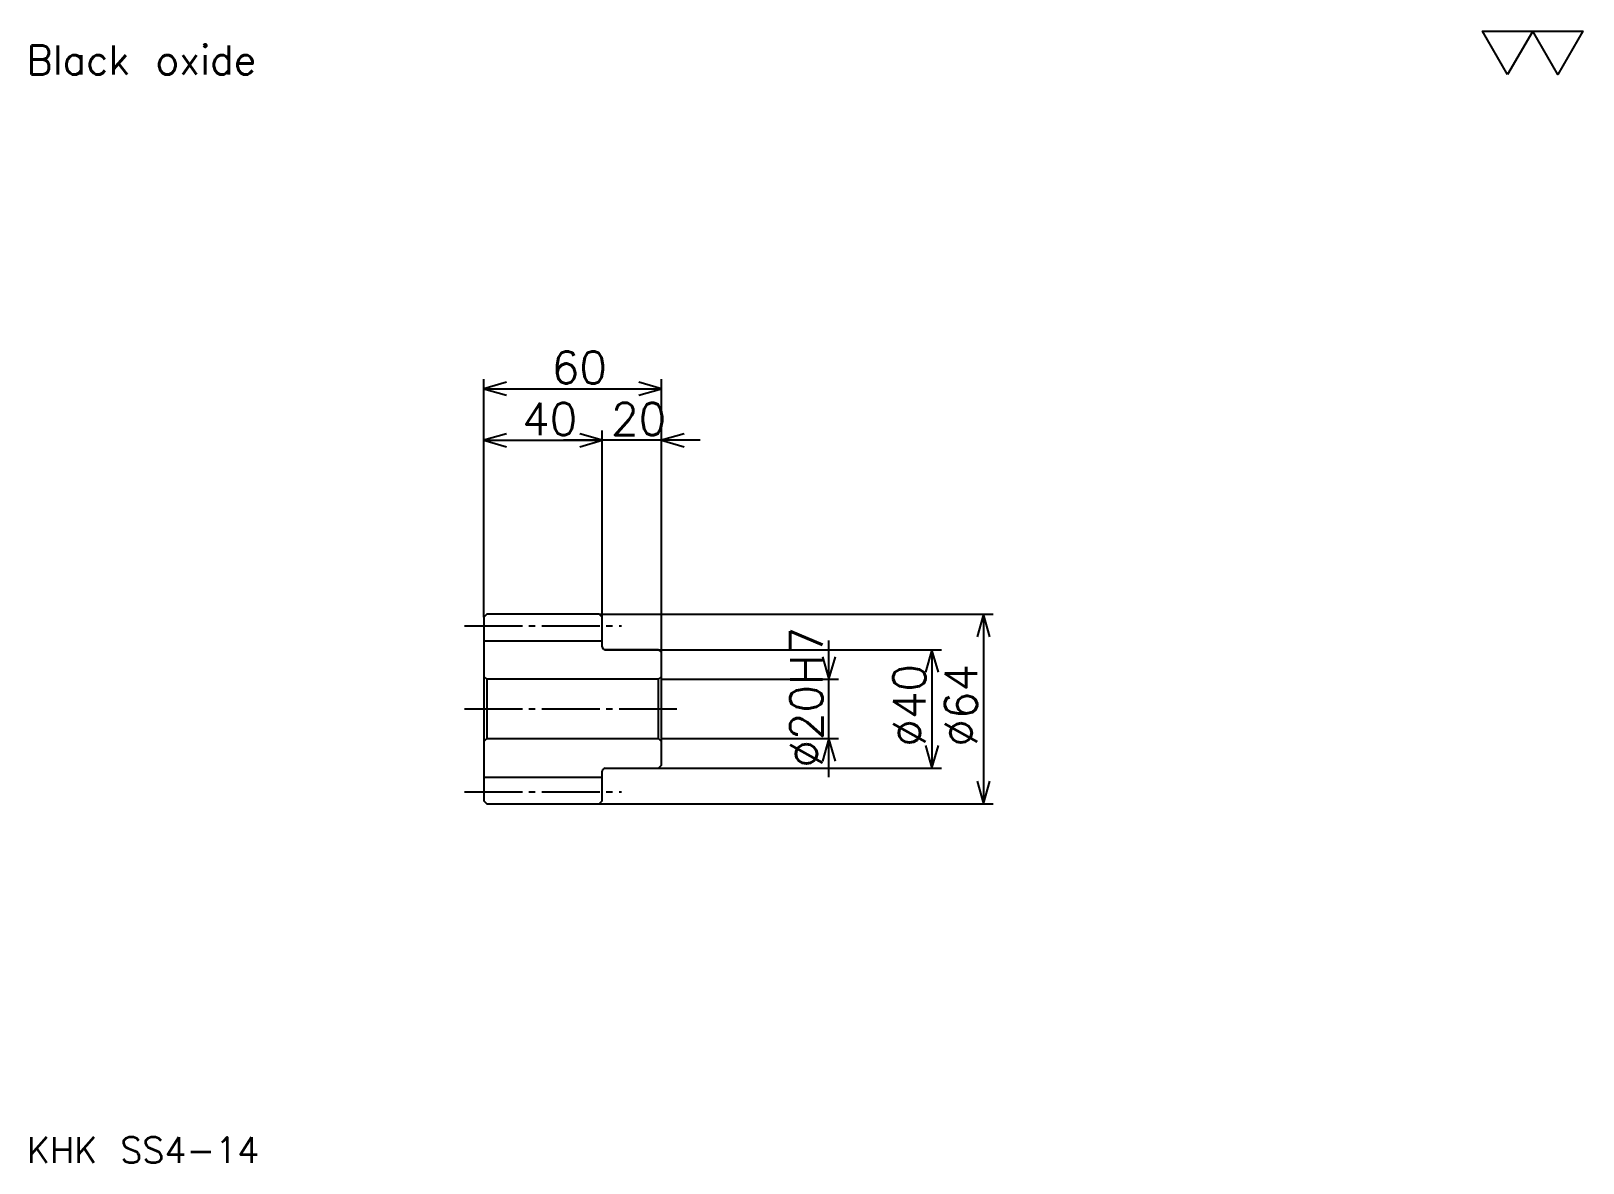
# Model space of a CAD drawing. Extents: x 23 to 547, y 24 to 406.
import ezdxf

# ---------------------------------------------------------------- set-up
doc = ezdxf.new("R2010")
doc.units = 0
doc.linetypes.add('DASHDOT', pattern=[26.086956, 19.565217, -2.173913, 2.173913, -2.173913])
doc.layers.get('0').update_dxf_attribs({"linetype": 'CONTINUOUS'})
doc.layers.add('DASHDOT', color=6, linetype='DASHDOT')
doc.styles.add('KANJI', font='TXT', dxfattribs={"bigfont": 'BIGFONT'})

msp = doc.modelspace()

# ---------------------------------------------------------------- linework, layer by layer
at = {"color": 5}
for p, q in [((176.086945, 209.17392), (176.086945, 288.521759)), ((236.086945, 209.17392), (236.086945, 288.521759)), ((176.086945, 285.260864), (236.086945, 285.260864)), ((176.086945, 267.869568), (216.086945, 267.869568)), ((249.130432, 267.869568), (203.043472, 267.869568)), ((216.086945, 209.17392), (216.086945, 271.130432)), ((176.086945, 208.17392), (176.086945, 209.17392)), ((215.086945, 209.17392), (236.086945, 209.17392)), ((216.086945, 208.17392), (216.086945, 209.17392)), ((236.086945, 209.17392), (348.043457, 209.17392)), ((236.086945, 196.17392), (236.086945, 209.17392)), ((344.782593, 209.17392), (344.782593, 145.17392)), ((292.608704, 154.130447), (292.608704, 200.217392)), ((217.086945, 197.17392), (236.086945, 197.17392)), ((236.086945, 197.17392), (330.652161, 197.17392)), ((327.391296, 197.17392), (327.391296, 157.17392)), ((236.086945, 187.17392), (295.869568, 187.17392)), ((236.086945, 167.17392), (295.869568, 167.17392)), ((217.086945, 157.17392), (236.086945, 157.17392)), ((236.086945, 157.17392), (330.652161, 157.17392)), ((215.086945, 145.17392), (236.086945, 145.17392)), ((236.086945, 145.17392), (348.043457, 145.17392))]:
    msp.add_line(p, q, dxfattribs=at)
at = {"color": 4}
for p, q in [((176.086945, 200.17392), (216.086945, 200.17392)), ((177.086945, 187.17392), (177.086945, 167.17392)), ((235.086945, 187.17392), (236.086945, 188.17392)), ((235.086945, 167.17392), (236.086945, 166.17392)), ((176.086945, 154.17392), (216.086945, 154.17392))]:
    msp.add_line(p, q, dxfattribs=at)
at = {"color": 7}
msp.add_lwpolyline([(521.739136, 391.304352), (513.260864, 406), (547.17395, 406), (538.695679, 391.304352), (530.217407, 406), (521.739136, 391.304352)], dxfattribs=at)
at = {"color": 5}
for points in [[(183.695633, 287.434784), (176.086945, 285.260864), (183.695633, 283.086975)], [(228.478241, 283.086975), (236.086945, 285.260864), (228.478241, 287.434784)], [(183.695633, 270.043488), (176.086945, 267.869568), (183.695633, 265.695648)], [(208.478241, 265.695648), (216.086945, 267.869568), (208.478241, 270.043488)], [(208.478241, 265.695648), (216.086945, 267.869568), (208.478241, 270.043488)], [(243.695648, 270.043488), (236.086945, 267.869568), (243.695648, 265.695648)], [(346.956512, 201.565216), (344.782593, 209.17392), (342.608673, 201.565216)], [(290.434784, 194.782623), (292.608704, 187.17392), (294.782593, 194.782623)], [(329.565216, 189.565216), (327.391296, 197.17392), (325.217377, 189.565216)], [(294.782593, 159.565216), (292.608704, 167.17392), (290.434784, 159.565216)], [(325.217377, 164.782623), (327.391296, 157.17392), (329.565216, 164.782623)], [(342.608673, 152.782623), (344.782593, 145.17392), (346.956512, 152.782623)]]:
    msp.add_lwpolyline(points, dxfattribs=at)
at = {"color": 4}
for points in [[(216.086945, 198.17392), (216.086945, 208.17392), (215.086945, 209.17392), (177.086945, 209.17392), (176.086945, 208.17392), (176.086945, 166.17392)], [(217.086945, 157.17392), (235.086945, 157.17392), (236.086945, 158.17392), (236.086945, 196.17392), (235.086945, 197.17392), (217.086945, 197.17392)], [(176.086945, 166.17392), (177.086945, 167.17392), (235.086945, 167.17392), (235.086945, 187.17392), (177.086945, 187.17392), (176.086945, 188.17392)], [(176.086945, 166.17392), (176.086945, 146.17392), (177.086945, 145.17392), (215.086945, 145.17392), (216.086945, 146.17392), (216.086945, 156.17392)]]:
    msp.add_lwpolyline(points, dxfattribs=at)
for centre, start, end in [((217.086945, 198.17392), 180, 270), ((217.086945, 156.17392), 90, 180)]:
    msp.add_arc(centre, 1, start, end, dxfattribs=at)
at = {"layer": 'DASHDOT', "color": 7}
for p, q in [((169.565201, 205.17392), (222.608688, 205.17392)), ((169.565201, 177.17392), (242.608673, 177.17392)), ((169.565201, 149.17392), (222.608688, 149.17392))]:
    msp.add_line(p, q, dxfattribs=at)

# ---------------------------------------------------------------- texts
at = {"color": 7, "style": 'KANJI'}
for s, height, p in [('Black oxide', 9.782609, (21.73913, 391.304352)), ('60', 10.869565, (199.021729, 287)), ('40', 10.869565, (189.021729, 269.608704)), ('20', 10.869565, (219.021729, 269.608704)), ('KHK SS4-14', 8.695652, (21.73913, 23.913044))]:
    msp.add_text(s, height=height, dxfattribs=at).set_placement(p)
for s, p in [('%%c20H7', (290.434784, 157.33696)), ('%%c40', (325.217377, 164.402176)), ('%%c64', (342.608673, 164.402176))]:
    msp.add_text(s, height=10.869565, rotation=90, dxfattribs=at).set_placement(p)

doc.saveas('drawing.dxf')
